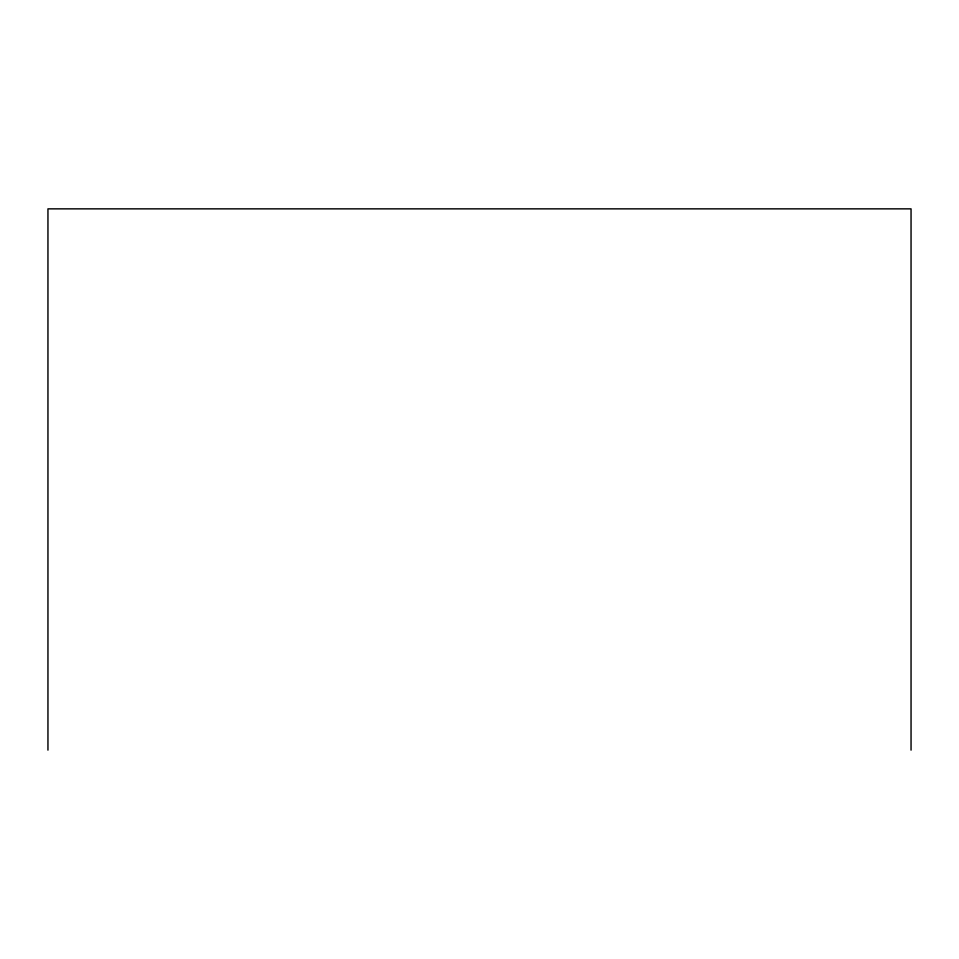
<?xml version="1.0" encoding="UTF-8"?>
<svg xmlns="http://www.w3.org/2000/svg" width="959" height="959" viewBox="0 0 959 959"><rect width="100%" height="100%" fill="white"/><g stroke="black" fill="none" stroke-linecap="round" stroke-linejoin="round"><path stroke-width="1.44" d="M911.05 750.142L911.05 208.858L47.95 208.858L47.95 750.142"/></g></svg>
